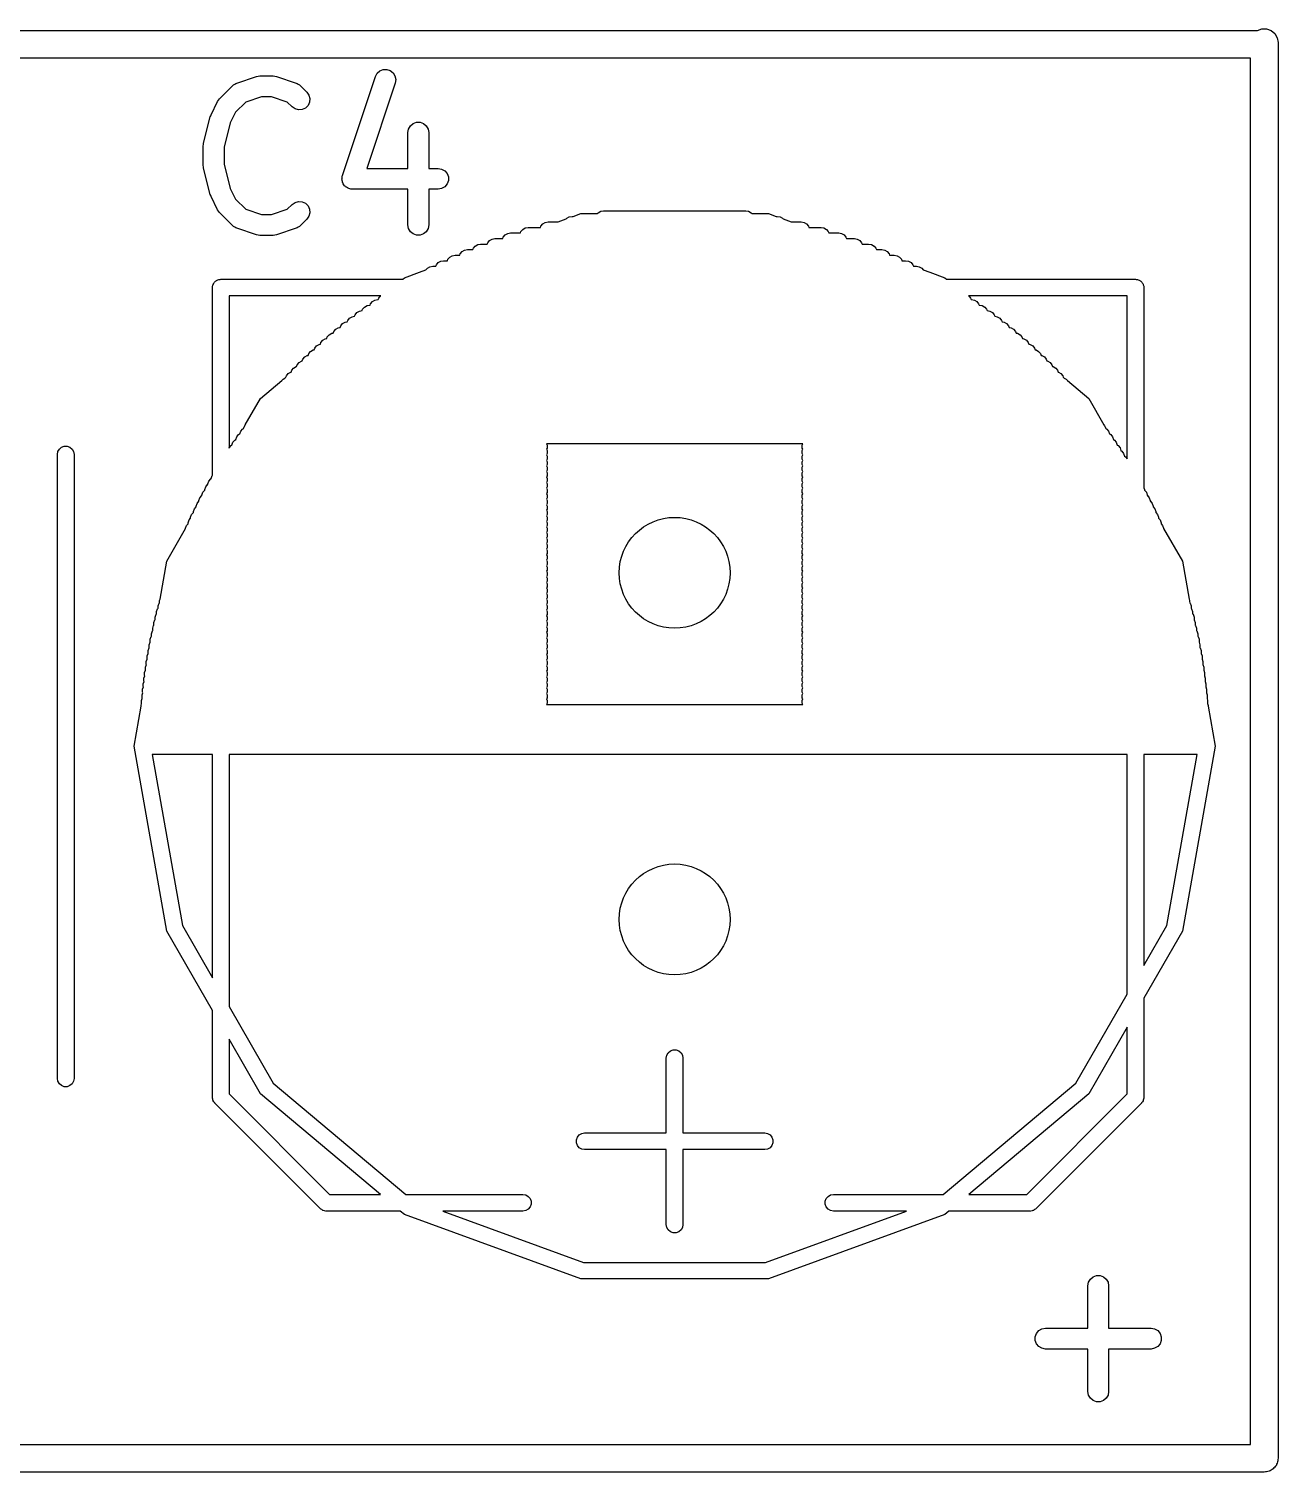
# Model space of a CAD drawing. Extents: x 10 to 287, y -200 to -10.
# Drawn here: x 93.41 to 102.42, y -108.2 to -97.79 of the extents above; entities that cross this region are included whole.
import ezdxf

# ---------------------------------------------------------------- set-up
doc = ezdxf.new("R2010")
doc.units = 0
doc.header["$MEASUREMENT"] = 0
doc.layers.add('BLACK', color=7, linetype='CONTINUOUS')

msp = doc.modelspace()

# ---------------------------------------------------------------- linework, layer by layer
at = {"layer": 'Black'}
for p, q in [((84.1983, -97.8043), (102.276, -97.8043)), ((102.276, -97.8043), (102.307, -97.7931)), ((102.307, -97.7931), (102.341, -97.7931)), ((102.341, -97.7931), (102.374, -97.805)), ((102.374, -97.805), (102.401, -97.8273)), ((102.401, -97.8273), (102.418, -97.8574)), ((102.418, -97.8574), (102.424, -97.8916)), ((102.424, -97.8916), (102.424, -108.102)), ((102.224, -98.0043), (84.2502, -98.0043)), ((102.224, -108.002), (102.224, -98.0043)), ((94.9104, -98.184), (95.0533, -98.1364)), ((95.0533, -98.1364), (95.0652, -98.1347)), ((95.0652, -98.1347), (95.077, -98.1326)), ((95.077, -98.1326), (95.1723, -98.1326)), ((95.1723, -98.1326), (95.1841, -98.1347)), ((95.1841, -98.1347), (95.196, -98.1364)), ((95.196, -98.1364), (95.3388, -98.184)), ((95.6725, -98.8505), (95.9106, -98.1362)), ((95.9106, -98.1362), (95.923, -98.1133)), ((95.923, -98.1133), (95.9425, -98.0961)), ((95.9425, -98.0961), (95.9667, -98.0865)), ((95.9667, -98.0865), (95.9928, -98.0858)), ((95.9928, -98.0858), (96.0175, -98.094)), ((96.0175, -98.094), (96.0379, -98.1102)), ((96.0379, -98.1102), (96.0515, -98.1324)), ((96.0515, -98.1324), (96.0568, -98.1579)), ((94.7859, -98.2974), (94.8811, -98.2022)), ((94.8811, -98.2022), (94.8847, -98.1997)), ((94.8847, -98.1997), (94.8875, -98.1965)), ((94.8875, -98.1965), (94.8953, -98.1923)), ((94.8953, -98.1923), (94.9025, -98.1872)), ((94.9025, -98.1872), (94.9066, -98.1861)), ((94.9066, -98.1861), (94.9104, -98.184)), ((95.3388, -98.184), (95.3426, -98.1861)), ((95.3426, -98.1861), (95.3468, -98.1872)), ((95.3468, -98.1872), (95.354, -98.1923)), ((95.354, -98.1923), (95.3617, -98.1965)), ((95.3617, -98.1965), (95.3646, -98.1997)), ((95.3646, -98.1997), (95.3681, -98.2022)), ((95.3681, -98.2022), (95.4158, -98.2498)), ((95.4158, -98.2498), (95.4307, -98.2711)), ((96.0529, -98.1837), (95.8477, -98.7992)), ((96.0568, -98.1579), (96.0529, -98.1837)), ((94.7242, -98.4121), (94.7718, -98.3169)), ((94.7718, -98.3169), (94.779, -98.3072)), ((94.779, -98.3072), (94.7859, -98.2974)), ((94.9747, -98.3208), (94.9006, -98.3949)), ((95.0892, -98.2826), (94.9747, -98.3208)), ((95.1601, -98.2826), (95.0892, -98.2826)), ((95.2746, -98.3208), (95.1601, -98.2826)), ((95.3097, -98.3559), (95.2746, -98.3208)), ((95.331, -98.3708), (95.3097, -98.3559)), ((95.4242, -98.3458), (95.4058, -98.3643)), ((95.4352, -98.3222), (95.4242, -98.3458)), ((95.4307, -98.2711), (95.4374, -98.2963)), ((95.4374, -98.2963), (95.4352, -98.3222)), ((94.6709, -98.618), (94.7185, -98.4275)), ((94.7185, -98.4275), (94.7219, -98.42)), ((94.7219, -98.42), (94.7242, -98.4121)), ((94.9006, -98.3949), (94.8621, -98.4719)), ((95.3562, -98.3775), (95.331, -98.3708)), ((95.3821, -98.3753), (95.3562, -98.3775)), ((95.4058, -98.3643), (95.3821, -98.3753)), ((96.1824, -98.476), (96.2069, -98.4671)), ((96.2069, -98.4671), (96.2329, -98.4671)), ((96.2329, -98.4671), (96.2574, -98.476)), ((94.8621, -98.4719), (94.8187, -98.6454)), ((96.1449, -98.5409), (96.1494, -98.5153)), ((96.1449, -98.7992), (96.1449, -98.5409)), ((96.1494, -98.5153), (96.1624, -98.4927)), ((96.1624, -98.4927), (96.1824, -98.476)), ((96.2574, -98.476), (96.2773, -98.4927)), ((96.2773, -98.4927), (96.2904, -98.5153)), ((96.2904, -98.5153), (96.2949, -98.5409)), ((96.2949, -98.5409), (96.2949, -98.7992)), ((94.6687, -98.6362), (94.6703, -98.6271)), ((94.6687, -98.779), (94.6687, -98.6362)), ((94.6703, -98.6271), (94.6709, -98.618)), ((94.8187, -98.6454), (94.8187, -98.7698)), ((94.6703, -98.788), (94.6687, -98.779)), ((94.8187, -98.7698), (94.8621, -98.9433)), ((94.6709, -98.7972), (94.6703, -98.788)), ((94.7185, -98.9877), (94.6709, -98.7972)), ((95.6687, -98.8763), (95.6698, -98.8688)), ((95.6698, -98.8817), (95.6687, -98.8763)), ((95.6698, -98.8612), (95.6717, -98.856)), ((95.6698, -98.8688), (95.6698, -98.8612)), ((95.6698, -98.8873), (95.6698, -98.8817)), ((95.6717, -98.856), (95.6725, -98.8505)), ((95.8477, -98.7992), (96.1449, -98.7992)), ((96.2949, -98.7992), (96.3627, -98.7992)), ((96.3627, -98.7992), (96.3884, -98.8038)), ((96.3884, -98.8038), (96.4109, -98.8168)), ((96.4109, -98.8168), (96.4277, -98.8367)), ((96.4277, -98.8367), (96.4366, -98.8612)), ((96.4366, -98.8612), (96.4366, -98.8873)), ((94.7219, -98.9952), (94.7185, -98.9877)), ((94.8621, -98.9433), (94.9006, -99.0203)), ((95.6724, -98.8944), (95.6698, -98.8873)), ((95.6739, -98.9018), (95.6724, -98.8944)), ((95.6768, -98.9065), (95.6739, -98.9018)), ((95.6787, -98.9117), (95.6768, -98.9065)), ((95.6836, -98.9176), (95.6787, -98.9117)), ((95.6876, -98.924), (95.6836, -98.9176)), ((95.6919, -98.9275), (95.6876, -98.924)), ((95.6955, -98.9317), (95.6919, -98.9275)), ((95.702, -98.9355), (95.6955, -98.9317)), ((95.708, -98.9402), (95.702, -98.9355)), ((95.7132, -98.942), (95.708, -98.9402)), ((95.718, -98.9447), (95.7132, -98.942)), ((95.7255, -98.946), (95.718, -98.9447)), ((95.7327, -98.9484), (95.7255, -98.946)), ((95.7382, -98.9483), (95.7327, -98.9484)), ((95.7437, -98.9492), (95.7382, -98.9483)), ((96.1449, -98.9492), (95.7437, -98.9492)), ((96.1449, -99.2076), (96.1449, -98.9492)), ((96.3627, -98.9492), (96.2949, -98.9492)), ((96.2949, -98.9492), (96.2949, -99.2076)), ((96.3884, -98.9447), (96.3627, -98.9492)), ((96.4109, -98.9317), (96.3884, -98.9447)), ((96.4277, -98.9117), (96.4109, -98.9317)), ((96.4366, -98.8873), (96.4277, -98.9117)), ((94.7242, -99.003), (94.7219, -98.9952)), ((94.7718, -99.0983), (94.7242, -99.003)), ((94.9006, -99.0203), (94.9747, -99.0944)), ((95.2746, -99.0944), (95.3097, -99.0593)), ((95.3097, -99.0593), (95.331, -99.0444)), ((95.331, -99.0444), (95.3562, -99.0376)), ((95.3562, -99.0376), (95.3821, -99.0399)), ((95.3821, -99.0399), (95.4058, -99.0509)), ((95.4058, -99.0509), (95.4242, -99.0693)), ((95.4242, -99.0693), (95.4352, -99.0929)), ((94.779, -99.1079), (94.7718, -99.0983)), ((94.7859, -99.1178), (94.779, -99.1079)), ((94.8811, -99.213), (94.7859, -99.1178)), ((94.9747, -99.0944), (95.0892, -99.1326)), ((95.0892, -99.1326), (95.1601, -99.1326)), ((95.1601, -99.1326), (95.2746, -99.0944)), ((95.4158, -99.1654), (95.3681, -99.213)), ((95.4307, -99.144), (95.4158, -99.1654)), ((95.4374, -99.1189), (95.4307, -99.144)), ((95.4352, -99.0929), (95.4374, -99.1189)), ((97.1178, -99.1992), (97.1359, -99.1888)), ((97.1359, -99.1888), (97.1564, -99.1852)), ((97.1564, -99.1852), (97.228, -99.1852)), ((97.228, -99.1852), (97.2871, -99.1637)), ((97.2871, -99.1637), (97.2908, -99.1592)), ((97.2908, -99.1592), (97.3089, -99.1488)), ((97.3089, -99.1488), (97.3294, -99.1452)), ((97.3294, -99.1452), (97.3379, -99.1452)), ((97.3379, -99.1452), (97.3922, -99.1255)), ((97.3922, -99.1255), (97.5126, -99.1255)), ((97.5126, -99.1255), (97.5178, -99.1192)), ((97.5178, -99.1192), (97.5359, -99.1088)), ((97.5359, -99.1088), (97.5564, -99.1052)), ((97.5564, -99.1052), (98.5824, -99.1052)), ((98.5824, -99.1052), (98.6029, -99.1088)), ((98.6029, -99.1088), (98.621, -99.1192)), ((98.621, -99.1192), (98.6262, -99.1255)), ((98.6262, -99.1255), (98.7466, -99.1255)), ((98.7466, -99.1255), (98.8009, -99.1452)), ((98.8009, -99.1452), (98.8094, -99.1452)), ((98.8094, -99.1452), (98.8299, -99.1488)), ((98.8299, -99.1488), (98.848, -99.1592)), ((98.848, -99.1592), (98.8517, -99.1637)), ((98.8517, -99.1637), (98.9108, -99.1852)), ((98.9108, -99.1852), (98.9824, -99.1852)), ((98.9824, -99.1852), (99.0029, -99.1888)), ((99.0029, -99.1888), (99.021, -99.1992)), ((94.8847, -99.2155), (94.8811, -99.213)), ((94.8875, -99.2187), (94.8847, -99.2155)), ((94.8953, -99.2229), (94.8875, -99.2187)), ((94.9025, -99.2279), (94.8953, -99.2229)), ((94.9066, -99.2291), (94.9025, -99.2279)), ((94.9104, -99.2311), (94.9066, -99.2291)), ((95.0533, -99.2787), (94.9104, -99.2311)), ((95.0652, -99.2805), (95.0533, -99.2787)), ((95.077, -99.2826), (95.0652, -99.2805)), ((95.1723, -99.2826), (95.077, -99.2826)), ((95.1841, -99.2805), (95.1723, -99.2826)), ((95.196, -99.2787), (95.1841, -99.2805)), ((95.3388, -99.2311), (95.196, -99.2787)), ((95.3426, -99.2291), (95.3388, -99.2311)), ((95.3468, -99.2279), (95.3426, -99.2291)), ((95.354, -99.2229), (95.3468, -99.2279)), ((95.3617, -99.2187), (95.354, -99.2229)), ((95.3646, -99.2155), (95.3617, -99.2187)), ((95.3681, -99.213), (95.3646, -99.2155)), ((96.1494, -99.2332), (96.1449, -99.2076)), ((96.1624, -99.2558), (96.1494, -99.2332)), ((96.1824, -99.2725), (96.1624, -99.2558)), ((96.2069, -99.2814), (96.1824, -99.2725)), ((96.2329, -99.2814), (96.2069, -99.2814)), ((96.2574, -99.2725), (96.2329, -99.2814)), ((96.2773, -99.2558), (96.2574, -99.2725)), ((96.2904, -99.2332), (96.2773, -99.2558)), ((96.2949, -99.2076), (96.2904, -99.2332)), ((96.8298, -99.3052), (96.8334, -99.2952)), ((96.8334, -99.2952), (96.8468, -99.2792)), ((96.8468, -99.2792), (96.8649, -99.2688)), ((96.8649, -99.2688), (96.8854, -99.2652)), ((96.8854, -99.2652), (96.9568, -99.2652)), ((96.9568, -99.2652), (96.9604, -99.2552)), ((96.9604, -99.2552), (96.9738, -99.2392)), ((96.9738, -99.2392), (96.9919, -99.2288)), ((96.9919, -99.2288), (97.0124, -99.2252)), ((97.0124, -99.2252), (97.1008, -99.2252)), ((97.1008, -99.2252), (97.1044, -99.2152)), ((97.1044, -99.2152), (97.1178, -99.1992)), ((99.021, -99.1992), (99.0344, -99.2152)), ((99.0344, -99.2152), (99.038, -99.2252)), ((99.038, -99.2252), (99.1264, -99.2252)), ((99.1264, -99.2252), (99.1469, -99.2288)), ((99.1469, -99.2288), (99.165, -99.2392)), ((99.165, -99.2392), (99.1784, -99.2552)), ((99.1784, -99.2552), (99.182, -99.2652)), ((99.182, -99.2652), (99.2534, -99.2652)), ((99.2534, -99.2652), (99.2739, -99.2688)), ((99.2739, -99.2688), (99.292, -99.2792)), ((99.292, -99.2792), (99.3054, -99.2952)), ((99.3054, -99.2952), (99.309, -99.3052)), ((96.5224, -99.4152), (96.5358, -99.3992)), ((96.5358, -99.3992), (96.5539, -99.3888)), ((96.5539, -99.3888), (96.5744, -99.3852)), ((96.5744, -99.3852), (96.6138, -99.3852)), ((96.6138, -99.3852), (96.6174, -99.3752)), ((96.6174, -99.3752), (96.6308, -99.3592)), ((96.6308, -99.3592), (96.6489, -99.3488)), ((96.6489, -99.3488), (96.6694, -99.3452)), ((96.6694, -99.3452), (96.7168, -99.3452)), ((96.7168, -99.3452), (96.7204, -99.3352)), ((96.7204, -99.3352), (96.7338, -99.3192)), ((96.7338, -99.3192), (96.7519, -99.3088)), ((96.7519, -99.3088), (96.7724, -99.3052)), ((96.7724, -99.3052), (96.8298, -99.3052)), ((99.309, -99.3052), (99.3664, -99.3052)), ((99.3664, -99.3052), (99.3869, -99.3088)), ((99.3869, -99.3088), (99.405, -99.3192)), ((99.405, -99.3192), (99.4184, -99.3352)), ((99.4184, -99.3352), (99.422, -99.3452)), ((99.422, -99.3452), (99.4694, -99.3452)), ((99.4694, -99.3452), (99.4899, -99.3488)), ((99.4899, -99.3488), (99.508, -99.3592)), ((99.508, -99.3592), (99.5214, -99.3752)), ((99.5214, -99.3752), (99.525, -99.3852)), ((99.525, -99.3852), (99.5644, -99.3852)), ((99.5644, -99.3852), (99.5849, -99.3888)), ((99.5849, -99.3888), (99.603, -99.3992)), ((99.603, -99.3992), (99.6164, -99.4152)), ((96.2858, -99.5192), (96.3039, -99.5088)), ((96.3039, -99.5088), (96.3244, -99.5052)), ((96.3244, -99.5052), (96.3468, -99.5052)), ((96.3468, -99.5052), (96.3504, -99.4952)), ((96.3504, -99.4952), (96.3638, -99.4792)), ((96.3638, -99.4792), (96.3819, -99.4688)), ((96.3819, -99.4688), (96.4024, -99.4652)), ((96.4024, -99.4652), (96.4298, -99.4652)), ((96.4298, -99.4652), (96.4334, -99.4552)), ((96.4334, -99.4552), (96.4468, -99.4392)), ((96.4468, -99.4392), (96.4649, -99.4288)), ((96.4649, -99.4288), (96.4854, -99.4252)), ((96.4854, -99.4252), (96.5188, -99.4252)), ((96.5188, -99.4252), (96.5224, -99.4152)), ((99.6164, -99.4152), (99.62, -99.4252)), ((99.62, -99.4252), (99.6534, -99.4252)), ((99.6534, -99.4252), (99.6739, -99.4288)), ((99.6739, -99.4288), (99.692, -99.4392)), ((99.692, -99.4392), (99.7054, -99.4552)), ((99.7054, -99.4552), (99.709, -99.4652)), ((99.709, -99.4652), (99.7364, -99.4652)), ((99.7364, -99.4652), (99.7569, -99.4688)), ((99.7569, -99.4688), (99.775, -99.4792)), ((99.775, -99.4792), (99.7884, -99.4952)), ((99.7884, -99.4952), (99.792, -99.5052)), ((99.792, -99.5052), (99.8144, -99.5052)), ((99.8144, -99.5052), (99.8349, -99.5088)), ((99.8349, -99.5088), (99.853, -99.5192)), ((94.7529, -99.617), (94.7562, -99.6129)), ((94.7562, -99.6129), (94.7608, -99.6103)), ((94.7608, -99.6103), (94.7648, -99.6069)), ((94.7648, -99.6069), (94.7697, -99.6051)), ((94.7697, -99.6051), (94.7743, -99.6025)), ((94.7743, -99.6025), (94.7795, -99.6016)), ((94.7795, -99.6016), (94.7844, -99.5998)), ((94.7844, -99.5998), (94.7896, -99.5998)), ((94.7896, -99.5998), (94.7948, -99.5989)), ((94.7948, -99.5989), (96.1072, -99.5989)), ((96.1072, -99.5989), (96.1194, -99.5887)), ((96.1194, -99.5887), (96.2287, -99.5489)), ((96.2287, -99.5489), (96.2289, -99.5488)), ((96.2289, -99.5488), (96.2291, -99.5488)), ((96.2291, -99.5488), (96.2751, -99.532)), ((96.2751, -99.532), (96.2858, -99.5192)), ((99.853, -99.5192), (99.8637, -99.532)), ((99.8637, -99.532), (99.9097, -99.5488)), ((99.9097, -99.5488), (99.9099, -99.5488)), ((99.9099, -99.5488), (99.9101, -99.5489)), ((99.9101, -99.5489), (100.019, -99.5887)), ((100.019, -99.5887), (100.032, -99.5989)), ((100.032, -99.5989), (101.395, -99.5989)), ((101.395, -99.5989), (101.4, -99.5998)), ((101.4, -99.5998), (101.405, -99.5998)), ((101.405, -99.5998), (101.41, -99.6016)), ((101.41, -99.6016), (101.415, -99.6025)), ((101.415, -99.6025), (101.42, -99.6051)), ((101.42, -99.6051), (101.425, -99.6069)), ((101.425, -99.6069), (101.429, -99.6103)), ((101.429, -99.6103), (101.433, -99.6129)), ((101.433, -99.6129), (101.437, -99.617)), ((94.7348, -99.6589), (94.7357, -99.6537)), ((94.7348, -101.011), (94.7348, -99.6589)), ((94.7357, -99.6485), (94.7375, -99.6436)), ((94.7357, -99.6537), (94.7357, -99.6485)), ((94.7375, -99.6436), (94.7384, -99.6384)), ((94.7384, -99.6384), (94.741, -99.6338)), ((94.741, -99.6338), (94.7428, -99.6289)), ((94.7428, -99.6289), (94.7462, -99.6249)), ((94.7462, -99.6249), (94.7488, -99.6203)), ((94.7488, -99.6203), (94.7529, -99.617)), ((101.437, -99.617), (101.441, -99.6203)), ((101.441, -99.6203), (101.443, -99.6249)), ((101.443, -99.6249), (101.447, -99.6289)), ((101.447, -99.6289), (101.449, -99.6338)), ((101.449, -99.6338), (101.451, -99.6384)), ((101.451, -99.6384), (101.452, -99.6436)), ((101.452, -99.6436), (101.454, -99.6485)), ((101.454, -99.6485), (101.454, -99.6537)), ((101.454, -99.6537), (101.455, -99.6589)), ((101.455, -99.6589), (101.455, -101.102)), ((94.8548, -99.7189), (94.8548, -100.817)), ((95.9484, -99.7189), (94.8548, -99.7189)), ((95.8148, -99.8253), (95.8184, -99.8152)), ((95.8184, -99.8152), (95.8318, -99.7992)), ((95.8318, -99.7992), (95.8499, -99.7888)), ((95.8499, -99.7888), (95.8704, -99.7852)), ((95.8704, -99.7852), (95.8718, -99.7852)), ((95.8718, -99.7852), (95.8754, -99.7752)), ((95.8754, -99.7752), (95.8888, -99.7592)), ((95.8888, -99.7592), (95.9069, -99.7488)), ((95.9069, -99.7488), (95.9274, -99.7452)), ((95.9274, -99.7452), (95.9308, -99.7452)), ((95.9308, -99.7452), (95.9344, -99.7352)), ((95.9344, -99.7352), (95.9478, -99.7192)), ((95.9478, -99.7192), (95.9484, -99.7189)), ((100.19, -99.7189), (100.191, -99.7192)), ((101.335, -99.7189), (100.19, -99.7189)), ((100.191, -99.7192), (100.204, -99.7352)), ((100.204, -99.7352), (100.208, -99.7452)), ((100.208, -99.7452), (100.211, -99.7452)), ((100.211, -99.7452), (100.232, -99.7488)), ((100.232, -99.7488), (100.25, -99.7592)), ((100.25, -99.7592), (100.263, -99.7752)), ((100.263, -99.7752), (100.267, -99.7852)), ((100.267, -99.7852), (100.268, -99.7852)), ((100.268, -99.7852), (100.289, -99.7888)), ((100.289, -99.7888), (100.307, -99.7992)), ((100.307, -99.7992), (100.32, -99.8152)), ((100.32, -99.8152), (100.324, -99.8253)), ((101.335, -100.895), (101.335, -99.7189)), ((95.6604, -99.9352), (95.6738, -99.9192)), ((95.6738, -99.9192), (95.6919, -99.9088)), ((95.6919, -99.9088), (95.7064, -99.9063)), ((95.7064, -99.9063), (95.7104, -99.8952)), ((95.7104, -99.8952), (95.7238, -99.8792)), ((95.7238, -99.8792), (95.7419, -99.8688)), ((95.7419, -99.8688), (95.7596, -99.8657)), ((95.7596, -99.8657), (95.7634, -99.8552)), ((95.7634, -99.8552), (95.7768, -99.8392)), ((95.7768, -99.8392), (95.7949, -99.8288)), ((95.7949, -99.8288), (95.8148, -99.8253)), ((100.324, -99.8253), (100.344, -99.8288)), ((100.344, -99.8288), (100.362, -99.8392)), ((100.362, -99.8392), (100.375, -99.8552)), ((100.375, -99.8552), (100.379, -99.8657)), ((100.379, -99.8657), (100.397, -99.8688)), ((100.397, -99.8688), (100.415, -99.8792)), ((100.415, -99.8792), (100.428, -99.8952)), ((100.428, -99.8952), (100.432, -99.9063)), ((100.432, -99.9063), (100.447, -99.9088)), ((100.447, -99.9088), (100.465, -99.9192)), ((100.465, -99.9192), (100.478, -99.9352)), ((95.5308, -100.039), (95.5489, -100.029)), ((95.5489, -100.029), (95.5591, -100.027)), ((95.5591, -100.027), (95.5634, -100.015)), ((95.5634, -100.015), (95.5768, -99.9992)), ((95.5768, -99.9992), (95.5949, -99.9888)), ((95.5949, -99.9888), (95.6062, -99.9868)), ((95.6062, -99.9868), (95.6104, -99.9752)), ((95.6104, -99.9752), (95.6238, -99.9592)), ((95.6238, -99.9592), (95.6419, -99.9488)), ((95.6419, -99.9488), (95.6564, -99.9463)), ((95.6564, -99.9463), (95.6604, -99.9352)), ((100.478, -99.9352), (100.482, -99.9463)), ((100.482, -99.9463), (100.497, -99.9488)), ((100.497, -99.9488), (100.515, -99.9592)), ((100.515, -99.9592), (100.528, -99.9752)), ((100.528, -99.9752), (100.533, -99.9868)), ((100.533, -99.9868), (100.544, -99.9888)), ((100.544, -99.9888), (100.562, -99.9992)), ((100.562, -99.9992), (100.575, -100.015)), ((100.575, -100.015), (100.58, -100.027)), ((100.58, -100.027), (100.59, -100.029)), ((100.59, -100.029), (100.608, -100.039)), ((95.4294, -100.135), (95.4428, -100.119)), ((95.4428, -100.119), (95.4609, -100.109)), ((95.4609, -100.109), (95.4679, -100.108)), ((95.4679, -100.108), (95.4724, -100.095)), ((95.4724, -100.095), (95.4858, -100.079)), ((95.4858, -100.079), (95.5039, -100.069)), ((95.5039, -100.069), (95.5131, -100.067)), ((95.5131, -100.067), (95.5174, -100.055)), ((95.5174, -100.055), (95.5308, -100.039)), ((100.608, -100.039), (100.621, -100.055)), ((100.621, -100.055), (100.626, -100.067)), ((100.626, -100.067), (100.635, -100.069)), ((100.635, -100.069), (100.653, -100.079)), ((100.653, -100.079), (100.666, -100.095)), ((100.666, -100.095), (100.671, -100.108)), ((100.671, -100.108), (100.678, -100.109)), ((100.678, -100.109), (100.696, -100.119)), ((100.696, -100.119), (100.709, -100.135)), ((95.3198, -100.239), (95.3379, -100.229)), ((95.3379, -100.229), (95.3417, -100.228)), ((95.3417, -100.228), (95.3464, -100.215)), ((95.3464, -100.215), (95.3598, -100.199)), ((95.3598, -100.199), (95.3779, -100.189)), ((95.3779, -100.189), (95.3828, -100.188)), ((95.3828, -100.188), (95.3874, -100.175)), ((95.3874, -100.175), (95.4008, -100.159)), ((95.4008, -100.159), (95.4189, -100.149)), ((95.4189, -100.149), (95.4249, -100.148)), ((95.4249, -100.148), (95.4294, -100.135)), ((100.709, -100.135), (100.714, -100.148)), ((100.714, -100.148), (100.72, -100.149)), ((100.72, -100.149), (100.738, -100.159)), ((100.738, -100.159), (100.751, -100.175)), ((100.751, -100.175), (100.756, -100.188)), ((100.756, -100.188), (100.761, -100.189)), ((100.761, -100.189), (100.779, -100.199)), ((100.779, -100.199), (100.792, -100.215)), ((100.792, -100.215), (100.797, -100.228)), ((100.797, -100.228), (100.801, -100.229)), ((100.801, -100.229), (100.819, -100.239)), ((95.0818, -100.459), (95.2354, -100.33)), ((95.2354, -100.33), (95.2448, -100.319)), ((95.2448, -100.319), (95.2575, -100.312)), ((95.2575, -100.312), (95.2645, -100.306)), ((95.2645, -100.306), (95.2684, -100.295)), ((95.2684, -100.295), (95.2818, -100.279)), ((95.2818, -100.279), (95.2999, -100.269)), ((95.2999, -100.269), (95.3016, -100.269)), ((95.3016, -100.269), (95.3064, -100.255)), ((95.3064, -100.255), (95.3198, -100.239)), ((100.819, -100.239), (100.832, -100.255)), ((100.832, -100.255), (100.837, -100.269)), ((100.837, -100.269), (100.839, -100.269)), ((100.839, -100.269), (100.857, -100.279)), ((100.857, -100.279), (100.87, -100.295)), ((100.87, -100.295), (100.874, -100.306)), ((100.874, -100.306), (100.881, -100.312)), ((100.881, -100.312), (100.894, -100.319)), ((100.894, -100.319), (100.903, -100.33)), ((100.903, -100.33), (101.057, -100.459)), ((94.9716, -100.65), (95.0818, -100.459)), ((101.057, -100.459), (101.167, -100.65)), ((94.9674, -100.655), (94.9716, -100.65)), ((101.167, -100.65), (101.171, -100.655)), ((94.8958, -100.759), (94.9023, -100.755)), ((94.9023, -100.755), (94.9094, -100.735)), ((94.9023, -100.755), (94.9023, -100.755)), ((94.9094, -100.735), (94.9228, -100.719)), ((94.9228, -100.719), (94.9315, -100.714)), ((94.9315, -100.714), (94.9384, -100.695)), ((94.9384, -100.695), (94.9518, -100.679)), ((94.9518, -100.679), (94.9564, -100.677)), ((94.9564, -100.677), (94.9652, -100.661)), ((94.9652, -100.661), (94.9674, -100.655)), ((101.171, -100.655), (101.174, -100.661)), ((101.174, -100.661), (101.182, -100.677)), ((101.182, -100.677), (101.187, -100.679)), ((101.187, -100.679), (101.2, -100.695)), ((101.2, -100.695), (101.207, -100.714)), ((101.207, -100.714), (101.216, -100.719)), ((101.216, -100.719), (101.229, -100.735)), ((101.229, -100.735), (101.236, -100.755)), ((101.236, -100.755), (101.236, -100.755)), ((101.236, -100.755), (101.243, -100.759)), ((93.6161, -100.862), (93.6197, -100.842)), ((93.6161, -105.362), (93.6161, -100.862)), ((93.6197, -100.842), (93.6301, -100.824)), ((93.6301, -100.824), (93.6461, -100.811)), ((93.6461, -100.811), (93.6657, -100.803)), ((93.6657, -100.803), (93.6865, -100.803)), ((93.6865, -100.803), (93.7061, -100.811)), ((93.7061, -100.811), (93.7221, -100.824)), ((93.7221, -100.824), (93.7325, -100.842)), ((93.7325, -100.842), (93.7361, -100.862)), ((93.7361, -100.862), (93.7361, -105.362)), ((94.8548, -100.817), (94.8554, -100.815)), ((94.8554, -100.815), (94.8688, -100.799)), ((94.8688, -100.799), (94.8753, -100.795)), ((94.8753, -100.795), (94.8824, -100.775)), ((94.8753, -100.795), (94.8753, -100.795)), ((94.8824, -100.775), (94.8958, -100.759)), ((97.145, -100.785), (97.1485, -100.795)), ((98.9938, -100.785), (97.145, -100.785)), ((97.1485, -100.816), (97.145, -100.825)), ((97.145, -100.825), (97.1485, -100.835)), ((97.1485, -100.856), (97.145, -100.865)), ((97.1485, -100.795), (97.1485, -100.816)), ((97.1485, -100.835), (97.1485, -100.856)), ((98.9903, -100.795), (98.9938, -100.785)), ((98.9903, -100.816), (98.9903, -100.795)), ((98.9938, -100.825), (98.9903, -100.816)), ((98.9903, -100.835), (98.9938, -100.825)), ((98.9903, -100.856), (98.9903, -100.835)), ((98.9938, -100.865), (98.9903, -100.856)), ((101.243, -100.759), (101.256, -100.775)), ((101.256, -100.775), (101.263, -100.795)), ((101.263, -100.795), (101.263, -100.795)), ((101.263, -100.795), (101.27, -100.799)), ((101.27, -100.799), (101.283, -100.815)), ((101.283, -100.815), (101.29, -100.835)), ((101.29, -100.835), (101.29, -100.836)), ((101.29, -100.836), (101.296, -100.839)), ((101.296, -100.839), (101.309, -100.855)), ((101.309, -100.855), (101.316, -100.875)), ((97.145, -100.865), (97.1485, -100.875)), ((97.1485, -100.896), (97.145, -100.905)), ((97.145, -100.905), (97.1485, -100.915)), ((97.1485, -100.936), (97.145, -100.945)), ((97.145, -100.945), (97.1485, -100.955)), ((97.1485, -100.875), (97.1485, -100.896)), ((97.1485, -100.915), (97.1485, -100.936)), ((97.1485, -100.955), (97.1485, -100.976)), ((98.9903, -100.875), (98.9938, -100.865)), ((98.9903, -100.896), (98.9903, -100.875)), ((98.9938, -100.905), (98.9903, -100.896)), ((98.9903, -100.915), (98.9938, -100.905)), ((98.9903, -100.936), (98.9903, -100.915)), ((98.9938, -100.945), (98.9903, -100.936)), ((98.9903, -100.955), (98.9938, -100.945)), ((98.9903, -100.976), (98.9903, -100.955)), ((101.316, -100.875), (101.316, -100.876)), ((101.316, -100.876), (101.322, -100.879)), ((101.322, -100.879), (101.335, -100.895)), ((94.7013, -101.075), (94.7084, -101.055)), ((94.7084, -101.055), (94.7218, -101.039)), ((94.7218, -101.039), (94.7243, -101.038)), ((94.7243, -101.035), (94.7314, -101.015)), ((94.7243, -101.038), (94.7243, -101.035)), ((94.7314, -101.015), (94.7348, -101.011)), ((97.1485, -100.976), (97.145, -100.985)), ((97.145, -100.985), (97.1485, -100.995)), ((97.1485, -101.016), (97.145, -101.025)), ((97.145, -101.025), (97.1485, -101.035)), ((97.1485, -101.056), (97.145, -101.065)), ((97.145, -101.065), (97.1485, -101.075)), ((97.1485, -100.995), (97.1485, -101.016)), ((97.1485, -101.035), (97.1485, -101.056)), ((98.9938, -100.985), (98.9903, -100.976)), ((98.9903, -100.995), (98.9938, -100.985)), ((98.9903, -101.016), (98.9903, -100.995)), ((98.9938, -101.025), (98.9903, -101.016)), ((98.9903, -101.035), (98.9938, -101.025)), ((98.9903, -101.056), (98.9903, -101.035)), ((98.9938, -101.065), (98.9903, -101.056)), ((98.9903, -101.075), (98.9938, -101.065)), ((94.6444, -101.175), (94.6578, -101.159)), ((94.6578, -101.159), (94.6583, -101.159)), ((94.6583, -101.155), (94.6654, -101.135)), ((94.6583, -101.159), (94.6583, -101.155)), ((94.6654, -101.135), (94.6788, -101.119)), ((94.6788, -101.119), (94.6793, -101.119)), ((94.6793, -101.115), (94.6864, -101.095)), ((94.6793, -101.119), (94.6793, -101.115)), ((94.6864, -101.095), (94.6998, -101.079)), ((94.6998, -101.079), (94.7013, -101.078)), ((94.7013, -101.078), (94.7013, -101.075)), ((97.1485, -101.096), (97.145, -101.105)), ((97.145, -101.105), (97.1485, -101.115)), ((97.1485, -101.136), (97.145, -101.145)), ((97.145, -101.145), (97.1485, -101.155)), ((97.1485, -101.075), (97.1485, -101.096)), ((97.1485, -101.115), (97.1485, -101.136)), ((97.1485, -101.155), (97.1485, -101.176)), ((98.9903, -101.096), (98.9903, -101.075)), ((98.9938, -101.105), (98.9903, -101.096)), ((98.9903, -101.115), (98.9938, -101.105)), ((98.9903, -101.136), (98.9903, -101.115)), ((98.9938, -101.145), (98.9903, -101.136)), ((98.9903, -101.155), (98.9938, -101.145)), ((98.9903, -101.176), (98.9903, -101.155)), ((101.455, -101.102), (101.459, -101.115)), ((101.459, -101.115), (101.459, -101.119)), ((101.459, -101.119), (101.46, -101.119)), ((101.46, -101.119), (101.473, -101.135)), ((101.473, -101.135), (101.48, -101.155)), ((101.48, -101.155), (101.48, -101.159)), ((101.48, -101.159), (101.481, -101.159)), ((101.481, -101.159), (101.494, -101.175)), ((94.5973, -101.275), (94.6044, -101.255)), ((94.5973, -101.28), (94.5973, -101.275)), ((94.6044, -101.255), (94.6163, -101.241)), ((94.6163, -101.235), (94.6234, -101.215)), ((94.6163, -101.241), (94.6163, -101.235)), ((94.6234, -101.215), (94.6368, -101.199)), ((94.6368, -101.199), (94.6373, -101.199)), ((94.6373, -101.195), (94.6444, -101.175)), ((94.6373, -101.199), (94.6373, -101.195)), ((97.1485, -101.176), (97.145, -101.185)), ((97.145, -101.185), (97.1485, -101.195)), ((97.1485, -101.216), (97.145, -101.225)), ((97.145, -101.225), (97.1485, -101.235)), ((97.1485, -101.256), (97.145, -101.265)), ((97.145, -101.265), (97.1485, -101.275)), ((97.1485, -101.195), (97.1485, -101.216)), ((97.1485, -101.235), (97.1485, -101.256)), ((97.1485, -101.275), (97.1485, -101.296)), ((98.9938, -101.185), (98.9903, -101.176)), ((98.9903, -101.195), (98.9938, -101.185)), ((98.9903, -101.216), (98.9903, -101.195)), ((98.9938, -101.225), (98.9903, -101.216)), ((98.9903, -101.235), (98.9938, -101.225)), ((98.9903, -101.256), (98.9903, -101.235)), ((98.9938, -101.265), (98.9903, -101.256)), ((98.9903, -101.275), (98.9938, -101.265)), ((98.9903, -101.296), (98.9903, -101.275)), ((101.494, -101.175), (101.501, -101.195)), ((101.501, -101.195), (101.501, -101.199)), ((101.501, -101.199), (101.502, -101.199)), ((101.502, -101.199), (101.515, -101.215)), ((101.515, -101.215), (101.522, -101.235)), ((101.522, -101.235), (101.522, -101.241)), ((101.522, -101.241), (101.534, -101.255)), ((101.534, -101.255), (101.541, -101.275)), ((101.541, -101.275), (101.541, -101.28)), ((94.5413, -101.395), (94.5484, -101.375)), ((94.5484, -101.375), (94.5593, -101.362)), ((94.5593, -101.355), (94.5664, -101.335)), ((94.5593, -101.362), (94.5593, -101.355)), ((94.5664, -101.335), (94.5773, -101.322)), ((94.5773, -101.315), (94.5844, -101.295)), ((94.5773, -101.322), (94.5773, -101.315)), ((94.5844, -101.295), (94.5973, -101.28)), ((97.1485, -101.296), (97.145, -101.305)), ((97.145, -101.305), (97.1485, -101.315)), ((97.1485, -101.336), (97.145, -101.345)), ((97.145, -101.345), (97.1485, -101.355)), ((97.1485, -101.376), (97.145, -101.385)), ((97.1485, -101.315), (97.1485, -101.336)), ((97.1485, -101.355), (97.1485, -101.376)), ((98.9938, -101.305), (98.9903, -101.296)), ((98.9903, -101.315), (98.9938, -101.305)), ((98.9903, -101.336), (98.9903, -101.315)), ((98.9938, -101.345), (98.9903, -101.336)), ((98.9903, -101.355), (98.9938, -101.345)), ((98.9903, -101.376), (98.9903, -101.355)), ((98.9938, -101.385), (98.9903, -101.376)), ((101.541, -101.28), (101.554, -101.295)), ((101.554, -101.295), (101.561, -101.315)), ((101.561, -101.315), (101.561, -101.322)), ((101.561, -101.322), (101.572, -101.335)), ((101.572, -101.335), (101.579, -101.355)), ((101.579, -101.355), (101.579, -101.362)), ((101.579, -101.362), (101.59, -101.375)), ((101.59, -101.375), (101.597, -101.395)), ((94.4046, -101.632), (94.5413, -101.396)), ((94.5413, -101.396), (94.5413, -101.395)), ((97.145, -101.385), (97.1485, -101.395)), ((97.1485, -101.416), (97.145, -101.425)), ((97.145, -101.425), (97.1485, -101.435)), ((97.1485, -101.456), (97.145, -101.465)), ((97.145, -101.465), (97.1485, -101.475)), ((97.1485, -101.395), (97.1485, -101.416)), ((97.1485, -101.435), (97.1485, -101.456)), ((97.1485, -101.475), (97.1485, -101.496)), ((98.9903, -101.395), (98.9938, -101.385)), ((98.9903, -101.416), (98.9903, -101.395)), ((98.9938, -101.425), (98.9903, -101.416)), ((98.9903, -101.435), (98.9938, -101.425)), ((98.9903, -101.456), (98.9903, -101.435)), ((98.9938, -101.465), (98.9903, -101.456)), ((98.9903, -101.475), (98.9938, -101.465)), ((98.9903, -101.496), (98.9903, -101.475)), ((101.597, -101.395), (101.597, -101.396)), ((101.597, -101.396), (101.734, -101.632)), ((97.1485, -101.496), (97.145, -101.505)), ((97.145, -101.505), (97.1485, -101.515)), ((97.1485, -101.536), (97.145, -101.545)), ((97.145, -101.545), (97.1485, -101.555)), ((97.1485, -101.576), (97.145, -101.585)), ((97.145, -101.585), (97.1485, -101.595)), ((97.1485, -101.515), (97.1485, -101.536)), ((97.1485, -101.555), (97.1485, -101.576)), ((98.9938, -101.505), (98.9903, -101.496)), ((98.9903, -101.515), (98.9938, -101.505)), ((98.9903, -101.536), (98.9903, -101.515)), ((98.9938, -101.545), (98.9903, -101.536)), ((98.9903, -101.555), (98.9938, -101.545)), ((98.9903, -101.576), (98.9903, -101.555)), ((98.9938, -101.585), (98.9903, -101.576)), ((98.9903, -101.595), (98.9938, -101.585)), ((94.3562, -101.907), (94.4046, -101.632)), ((97.1485, -101.616), (97.145, -101.625)), ((97.145, -101.625), (97.1485, -101.635)), ((97.1485, -101.656), (97.145, -101.665)), ((97.145, -101.665), (97.1485, -101.675)), ((97.1485, -101.595), (97.1485, -101.616)), ((97.1485, -101.635), (97.1485, -101.656)), ((97.1485, -101.675), (97.1485, -101.696)), ((98.9903, -101.616), (98.9903, -101.595)), ((98.9938, -101.625), (98.9903, -101.616)), ((98.9903, -101.635), (98.9938, -101.625)), ((98.9903, -101.656), (98.9903, -101.635)), ((98.9938, -101.665), (98.9903, -101.656)), ((98.9903, -101.675), (98.9938, -101.665)), ((98.9903, -101.696), (98.9903, -101.675)), ((101.734, -101.632), (101.783, -101.907)), ((97.1485, -101.696), (97.145, -101.705)), ((97.145, -101.705), (97.1485, -101.715)), ((97.1485, -101.736), (97.145, -101.745)), ((97.145, -101.745), (97.1485, -101.755)), ((97.1485, -101.776), (97.145, -101.785)), ((97.145, -101.785), (97.1485, -101.795)), ((97.1485, -101.715), (97.1485, -101.736)), ((97.1485, -101.755), (97.1485, -101.776)), ((97.1485, -101.795), (97.1485, -101.816)), ((98.9938, -101.705), (98.9903, -101.696)), ((98.9903, -101.715), (98.9938, -101.705)), ((98.9903, -101.736), (98.9903, -101.715)), ((98.9938, -101.745), (98.9903, -101.736)), ((98.9903, -101.755), (98.9938, -101.745)), ((98.9903, -101.776), (98.9903, -101.755)), ((98.9938, -101.785), (98.9903, -101.776)), ((98.9903, -101.795), (98.9938, -101.785)), ((98.9903, -101.816), (98.9903, -101.795)), ((97.1485, -101.816), (97.145, -101.825)), ((97.145, -101.825), (97.1485, -101.835)), ((97.1485, -101.856), (97.145, -101.865)), ((97.145, -101.865), (97.1485, -101.875)), ((97.1485, -101.896), (97.145, -101.905)), ((97.1485, -101.835), (97.1485, -101.856)), ((97.1485, -101.875), (97.1485, -101.896)), ((98.9938, -101.825), (98.9903, -101.816)), ((98.9903, -101.835), (98.9938, -101.825)), ((98.9903, -101.856), (98.9903, -101.835)), ((98.9938, -101.865), (98.9903, -101.856)), ((98.9903, -101.875), (98.9938, -101.865)), ((98.9903, -101.896), (98.9903, -101.875)), ((98.9938, -101.905), (98.9903, -101.896)), ((94.3313, -101.995), (94.3384, -101.975)), ((94.3313, -102.012), (94.3313, -101.995)), ((94.3384, -101.975), (94.3423, -101.971)), ((94.3423, -101.955), (94.3494, -101.935)), ((94.3423, -101.971), (94.3423, -101.955)), ((94.3494, -101.935), (94.3517, -101.933)), ((94.3517, -101.933), (94.3533, -101.923)), ((94.3533, -101.915), (94.3562, -101.907)), ((94.3533, -101.923), (94.3533, -101.915)), ((97.145, -101.905), (97.1485, -101.915)), ((97.1485, -101.936), (97.145, -101.945)), ((97.145, -101.945), (97.1485, -101.955)), ((97.1485, -101.976), (97.145, -101.985)), ((97.145, -101.985), (97.1485, -101.995)), ((97.1485, -101.915), (97.1485, -101.936)), ((97.1485, -101.955), (97.1485, -101.976)), ((97.1485, -101.995), (97.1485, -102.016)), ((98.9903, -101.915), (98.9938, -101.905)), ((98.9903, -101.936), (98.9903, -101.915)), ((98.9938, -101.945), (98.9903, -101.936)), ((98.9903, -101.955), (98.9938, -101.945)), ((98.9903, -101.976), (98.9903, -101.955)), ((98.9938, -101.985), (98.9903, -101.976)), ((98.9903, -101.995), (98.9938, -101.985)), ((98.9903, -102.016), (98.9903, -101.995)), ((101.783, -101.907), (101.785, -101.915)), ((101.785, -101.915), (101.785, -101.923)), ((101.785, -101.923), (101.787, -101.933)), ((101.787, -101.933), (101.789, -101.935)), ((101.789, -101.935), (101.796, -101.955)), ((101.796, -101.955), (101.796, -101.971)), ((101.796, -101.971), (101.8, -101.975)), ((101.8, -101.975), (101.807, -101.995)), ((101.807, -101.995), (101.807, -102.012)), ((94.3033, -102.115), (94.3104, -102.095)), ((94.3104, -102.095), (94.3123, -102.093)), ((94.3123, -102.075), (94.3194, -102.055)), ((94.3123, -102.093), (94.3123, -102.075)), ((94.3194, -102.055), (94.3213, -102.053)), ((94.3213, -102.035), (94.3284, -102.015)), ((94.3213, -102.053), (94.3213, -102.035)), ((94.3284, -102.015), (94.3313, -102.012)), ((97.1485, -102.016), (97.145, -102.025)), ((97.145, -102.025), (97.1485, -102.035)), ((97.1485, -102.056), (97.145, -102.065)), ((97.145, -102.065), (97.1485, -102.075)), ((97.1485, -102.096), (97.145, -102.105)), ((97.145, -102.105), (97.1485, -102.115)), ((97.1485, -102.035), (97.1485, -102.056)), ((97.1485, -102.075), (97.1485, -102.096)), ((98.9938, -102.025), (98.9903, -102.016)), ((98.9903, -102.035), (98.9938, -102.025)), ((98.9903, -102.056), (98.9903, -102.035)), ((98.9938, -102.065), (98.9903, -102.056)), ((98.9903, -102.075), (98.9938, -102.065)), ((98.9903, -102.096), (98.9903, -102.075)), ((98.9938, -102.105), (98.9903, -102.096)), ((98.9903, -102.115), (98.9938, -102.105)), ((101.807, -102.012), (101.81, -102.015)), ((101.81, -102.015), (101.817, -102.035)), ((101.817, -102.035), (101.817, -102.053)), ((101.817, -102.053), (101.819, -102.055)), ((101.819, -102.055), (101.826, -102.075)), ((101.826, -102.075), (101.826, -102.093)), ((101.826, -102.093), (101.828, -102.095)), ((101.828, -102.095), (101.835, -102.115)), ((94.2853, -102.195), (94.2924, -102.175)), ((94.2853, -102.216), (94.2853, -102.195)), ((94.2924, -102.175), (94.2943, -102.173)), ((94.2943, -102.155), (94.3014, -102.135)), ((94.2943, -102.173), (94.2943, -102.155)), ((94.3014, -102.135), (94.3033, -102.133)), ((94.3033, -102.133), (94.3033, -102.115)), ((97.1485, -102.136), (97.145, -102.145)), ((97.145, -102.145), (97.1485, -102.155)), ((97.1485, -102.176), (97.145, -102.185)), ((97.145, -102.185), (97.1485, -102.195)), ((97.1485, -102.115), (97.1485, -102.136)), ((97.1485, -102.155), (97.1485, -102.176)), ((97.1485, -102.195), (97.1485, -102.216)), ((98.9903, -102.136), (98.9903, -102.115)), ((98.9938, -102.145), (98.9903, -102.136)), ((98.9903, -102.155), (98.9938, -102.145)), ((98.9903, -102.176), (98.9903, -102.155)), ((98.9938, -102.185), (98.9903, -102.176)), ((98.9903, -102.195), (98.9938, -102.185)), ((98.9903, -102.216), (98.9903, -102.195)), ((101.835, -102.115), (101.835, -102.133)), ((101.835, -102.133), (101.837, -102.135)), ((101.837, -102.135), (101.844, -102.155)), ((101.844, -102.155), (101.844, -102.173)), ((101.844, -102.173), (101.846, -102.175)), ((101.846, -102.175), (101.853, -102.195)), ((101.853, -102.195), (101.853, -102.216)), ((94.2633, -102.316), (94.2703, -102.297)), ((94.2633, -102.337), (94.2633, -102.316)), ((94.2703, -102.276), (94.2774, -102.256)), ((94.2703, -102.297), (94.2703, -102.276)), ((94.2774, -102.256), (94.2783, -102.255)), ((94.2783, -102.235), (94.2853, -102.216)), ((94.2783, -102.255), (94.2783, -102.235)), ((97.1485, -102.256), (97.1448, -102.266)), ((97.1448, -102.266), (97.1485, -102.276)), ((97.1485, -102.216), (97.145, -102.225)), ((97.145, -102.225), (97.1485, -102.235)), ((97.1485, -102.297), (97.145, -102.306)), ((97.145, -102.306), (97.1485, -102.316)), ((97.1485, -102.235), (97.1485, -102.256)), ((97.1485, -102.276), (97.1485, -102.297)), ((97.1485, -102.316), (97.1485, -102.337)), ((98.9938, -102.225), (98.9903, -102.216)), ((98.9903, -102.235), (98.9938, -102.225)), ((98.9903, -102.256), (98.9903, -102.235)), ((98.994, -102.266), (98.9903, -102.256)), ((98.9903, -102.276), (98.994, -102.266)), ((98.9903, -102.297), (98.9903, -102.276)), ((98.9938, -102.306), (98.9903, -102.297)), ((98.9903, -102.316), (98.9938, -102.306)), ((98.9903, -102.337), (98.9903, -102.316)), ((101.853, -102.216), (101.86, -102.235)), ((101.86, -102.235), (101.86, -102.255)), ((101.86, -102.255), (101.861, -102.256)), ((101.861, -102.256), (101.868, -102.276)), ((101.868, -102.276), (101.868, -102.297)), ((101.868, -102.297), (101.875, -102.316)), ((101.875, -102.316), (101.875, -102.337)), ((94.2453, -102.436), (94.2518, -102.418)), ((94.2513, -102.396), (94.2578, -102.378)), ((94.2513, -102.417), (94.2513, -102.396)), ((94.2518, -102.418), (94.2513, -102.417)), ((94.2573, -102.356), (94.2638, -102.338)), ((94.2573, -102.377), (94.2573, -102.356)), ((94.2578, -102.378), (94.2573, -102.377)), ((94.2638, -102.338), (94.2633, -102.337)), ((97.1485, -102.337), (97.145, -102.346)), ((97.145, -102.346), (97.1485, -102.356)), ((97.1485, -102.377), (97.145, -102.386)), ((97.145, -102.386), (97.1485, -102.396)), ((97.1485, -102.417), (97.145, -102.426)), ((97.1485, -102.356), (97.1485, -102.377)), ((97.1485, -102.396), (97.1485, -102.417)), ((98.9938, -102.346), (98.9903, -102.337)), ((98.9903, -102.356), (98.9938, -102.346)), ((98.9903, -102.377), (98.9903, -102.356)), ((98.9938, -102.386), (98.9903, -102.377)), ((98.9903, -102.396), (98.9938, -102.386)), ((98.9903, -102.417), (98.9903, -102.396)), ((98.9938, -102.426), (98.9903, -102.417)), ((101.875, -102.337), (101.875, -102.338)), ((101.875, -102.338), (101.881, -102.356)), ((101.881, -102.356), (101.881, -102.377)), ((101.881, -102.377), (101.881, -102.378)), ((101.881, -102.378), (101.887, -102.396)), ((101.887, -102.396), (101.887, -102.417)), ((101.887, -102.417), (101.887, -102.418)), ((101.887, -102.418), (101.893, -102.436)), ((94.2353, -102.516), (94.2413, -102.499)), ((94.2353, -102.537), (94.2353, -102.516)), ((94.2403, -102.476), (94.2463, -102.459)), ((94.2403, -102.497), (94.2403, -102.476)), ((94.2413, -102.499), (94.2403, -102.497)), ((94.2453, -102.457), (94.2453, -102.436)), ((94.2463, -102.459), (94.2453, -102.457)), ((97.145, -102.426), (97.1485, -102.436)), ((97.1485, -102.457), (97.145, -102.466)), ((97.145, -102.466), (97.1485, -102.476)), ((97.1485, -102.497), (97.145, -102.506)), ((97.145, -102.506), (97.1485, -102.516)), ((97.1485, -102.436), (97.1485, -102.457)), ((97.1485, -102.476), (97.1485, -102.497)), ((97.1485, -102.516), (97.1485, -102.537)), ((98.9903, -102.436), (98.9938, -102.426)), ((98.9903, -102.457), (98.9903, -102.436)), ((98.9938, -102.466), (98.9903, -102.457)), ((98.9903, -102.476), (98.9938, -102.466)), ((98.9903, -102.497), (98.9903, -102.476)), ((98.9938, -102.506), (98.9903, -102.497)), ((98.9903, -102.516), (98.9938, -102.506)), ((98.9903, -102.537), (98.9903, -102.516)), ((101.893, -102.436), (101.893, -102.457)), ((101.893, -102.457), (101.893, -102.459)), ((101.893, -102.459), (101.898, -102.476)), ((101.898, -102.476), (101.898, -102.497)), ((101.898, -102.497), (101.898, -102.499)), ((101.898, -102.499), (101.903, -102.516)), ((101.903, -102.516), (101.903, -102.537)), ((94.2233, -102.636), (94.2283, -102.622)), ((94.2263, -102.596), (94.2318, -102.581)), ((94.2263, -102.617), (94.2263, -102.596)), ((94.2283, -102.622), (94.2263, -102.617)), ((94.2303, -102.556), (94.2363, -102.539)), ((94.2303, -102.577), (94.2303, -102.556)), ((94.2318, -102.581), (94.2303, -102.577)), ((94.2363, -102.539), (94.2353, -102.537)), ((97.1485, -102.537), (97.145, -102.546)), ((97.145, -102.546), (97.1485, -102.556)), ((97.1485, -102.577), (97.145, -102.586)), ((97.145, -102.586), (97.1485, -102.596)), ((97.1485, -102.617), (97.145, -102.626)), ((97.145, -102.626), (97.1485, -102.636)), ((97.1485, -102.556), (97.1485, -102.577)), ((97.1485, -102.596), (97.1485, -102.617)), ((98.9938, -102.546), (98.9903, -102.537)), ((98.9903, -102.556), (98.9938, -102.546)), ((98.9903, -102.577), (98.9903, -102.556)), ((98.9938, -102.586), (98.9903, -102.577)), ((98.9903, -102.596), (98.9938, -102.586)), ((98.9903, -102.617), (98.9903, -102.596)), ((98.9938, -102.626), (98.9903, -102.617)), ((98.9903, -102.636), (98.9938, -102.626)), ((101.903, -102.537), (101.903, -102.539)), ((101.903, -102.539), (101.908, -102.556)), ((101.908, -102.577), (101.907, -102.581)), ((101.907, -102.581), (101.912, -102.596)), ((101.908, -102.556), (101.908, -102.577)), ((101.912, -102.617), (101.911, -102.622)), ((101.911, -102.622), (101.915, -102.636)), ((101.912, -102.596), (101.912, -102.617)), ((94.1694, -102.966), (94.2203, -102.677)), ((94.2203, -102.676), (94.2209, -102.674)), ((94.2203, -102.677), (94.2203, -102.676)), ((94.2209, -102.674), (94.2238, -102.658)), ((94.2233, -102.657), (94.2233, -102.636)), ((94.2238, -102.658), (94.2233, -102.657)), ((97.1485, -102.657), (97.145, -102.666)), ((97.145, -102.666), (98.9938, -102.666)), ((97.1485, -102.636), (97.1485, -102.657)), ((98.9903, -102.657), (98.9903, -102.636)), ((98.9938, -102.666), (98.9903, -102.657)), ((101.915, -102.636), (101.915, -102.657)), ((101.915, -102.657), (101.915, -102.658)), ((101.915, -102.658), (101.918, -102.674)), ((101.918, -102.674), (101.918, -102.676)), ((101.918, -102.676), (101.918, -102.677)), ((101.918, -102.677), (101.969, -102.966)), ((94.4046, -104.3), (94.1694, -102.966)), ((94.3, -103.026), (94.5174, -104.259)), ((94.7348, -103.026), (94.3, -103.026)), ((94.7348, -104.636), (94.7348, -103.026)), ((94.8548, -103.026), (94.8548, -104.843)), ((101.335, -103.026), (94.8548, -103.026)), ((101.335, -104.756), (101.335, -103.026)), ((101.455, -103.026), (101.455, -104.548)), ((101.839, -103.026), (101.455, -103.026)), ((101.621, -104.259), (101.839, -103.026)), ((101.969, -102.966), (101.734, -104.3)), ((94.5174, -104.259), (94.7348, -104.636)), ((101.455, -104.548), (101.621, -104.259)), ((94.7348, -104.872), (94.4046, -104.3)), ((101.734, -104.3), (101.455, -104.784)), ((100.965, -105.396), (101.335, -104.756)), ((101.455, -104.784), (101.455, -105.499)), ((94.7348, -105.499), (94.7348, -104.872)), ((94.8548, -104.843), (95.1738, -105.396)), ((101.335, -104.992), (101.057, -105.473)), ((101.335, -105.474), (101.335, -104.992)), ((95.0818, -105.473), (94.8548, -105.08)), ((94.8548, -105.08), (94.8548, -105.474)), ((98.0094, -105.216), (98.013, -105.196)), ((98.0094, -105.756), (98.0094, -105.216)), ((98.013, -105.196), (98.0234, -105.178)), ((98.0234, -105.178), (98.0394, -105.164)), ((98.0394, -105.164), (98.059, -105.157)), ((98.059, -105.157), (98.0798, -105.157)), ((98.0798, -105.157), (98.0994, -105.164)), ((98.0994, -105.164), (98.1154, -105.178)), ((98.1154, -105.178), (98.1258, -105.196)), ((98.1258, -105.196), (98.1294, -105.216)), ((98.1294, -105.216), (98.1294, -105.756)), ((93.6197, -105.383), (93.6161, -105.362)), ((93.6301, -105.401), (93.6197, -105.383)), ((93.6461, -105.414), (93.6301, -105.401)), ((93.6657, -105.422), (93.6461, -105.414)), ((93.6865, -105.422), (93.6657, -105.422)), ((93.7061, -105.414), (93.6865, -105.422)), ((93.7221, -105.401), (93.7061, -105.414)), ((93.7325, -105.383), (93.7221, -105.401)), ((93.7361, -105.362), (93.7325, -105.383)), ((95.1738, -105.396), (96.1307, -106.199)), ((100.008, -106.199), (100.965, -105.396)), ((94.7353, -105.501), (94.7348, -105.499)), ((94.735, -105.504), (94.7353, -105.501)), ((94.7371, -105.512), (94.735, -105.504)), ((94.7384, -105.519), (94.7371, -105.512)), ((94.7397, -105.522), (94.7384, -105.519)), ((94.7404, -105.524), (94.7397, -105.522)), ((94.7449, -105.531), (94.7404, -105.524)), ((94.7488, -105.537), (94.7449, -105.531)), ((94.7509, -105.539), (94.7488, -105.537)), ((94.7524, -105.541), (94.7509, -105.539)), ((95.5124, -106.301), (94.7524, -105.541)), ((94.8548, -105.474), (95.5797, -106.199)), ((95.9468, -106.199), (95.0818, -105.473)), ((101.057, -105.473), (100.192, -106.199)), ((100.61, -106.199), (101.335, -105.474)), ((101.437, -105.541), (100.677, -106.301)), ((101.439, -105.539), (101.437, -105.541)), ((101.441, -105.537), (101.439, -105.539)), ((101.445, -105.531), (101.441, -105.537)), ((101.449, -105.524), (101.445, -105.531)), ((101.45, -105.522), (101.449, -105.524)), ((101.451, -105.519), (101.45, -105.522)), ((101.453, -105.512), (101.451, -105.519)), ((101.455, -105.504), (101.453, -105.512)), ((101.455, -105.499), (101.454, -105.501)), ((101.454, -105.501), (101.455, -105.504)), ((97.3603, -105.806), (97.3674, -105.786)), ((97.3603, -105.827), (97.3603, -105.806)), ((97.3674, -105.846), (97.3603, -105.827)), ((97.3674, -105.786), (97.3808, -105.77)), ((97.3808, -105.862), (97.3674, -105.846)), ((97.3808, -105.77), (97.3989, -105.76)), ((97.3989, -105.76), (97.4194, -105.756)), ((97.4194, -105.756), (98.0094, -105.756)), ((98.1294, -105.756), (98.7194, -105.756)), ((98.7194, -105.756), (98.7399, -105.76)), ((98.7399, -105.76), (98.758, -105.77)), ((98.758, -105.77), (98.7714, -105.786)), ((98.7714, -105.846), (98.758, -105.862)), ((98.7714, -105.786), (98.7785, -105.806)), ((98.7785, -105.827), (98.7714, -105.846)), ((98.7785, -105.806), (98.7785, -105.827)), ((97.3989, -105.873), (97.3808, -105.862)), ((97.4194, -105.876), (97.3989, -105.873)), ((98.0094, -105.876), (97.4194, -105.876)), ((98.0094, -106.416), (98.0094, -105.876)), ((98.7194, -105.876), (98.1294, -105.876)), ((98.1294, -105.876), (98.1294, -106.416)), ((98.7399, -105.873), (98.7194, -105.876)), ((98.758, -105.862), (98.7399, -105.873)), ((95.5797, -106.199), (95.9468, -106.199)), ((96.1307, -106.199), (96.9748, -106.199)), ((96.9748, -106.199), (96.9953, -106.203)), ((96.9953, -106.203), (97.0134, -106.213)), ((97.0134, -106.213), (97.0268, -106.229)), ((97.0268, -106.229), (97.0339, -106.248)), ((97.0339, -106.269), (97.0268, -106.289)), ((97.0339, -106.248), (97.0339, -106.269)), ((99.1557, -106.248), (99.1628, -106.229)), ((99.1557, -106.269), (99.1557, -106.248)), ((99.1628, -106.289), (99.1557, -106.269)), ((99.1628, -106.229), (99.1762, -106.213)), ((99.1762, -106.213), (99.1943, -106.203)), ((99.1943, -106.203), (99.2148, -106.199)), ((99.2148, -106.199), (100.008, -106.199)), ((100.192, -106.199), (100.61, -106.199)), ((95.5145, -106.303), (95.5124, -106.301)), ((95.5162, -106.305), (95.5145, -106.303)), ((95.523, -106.309), (95.5162, -106.305)), ((95.5294, -106.313), (95.523, -106.309)), ((95.532, -106.314), (95.5294, -106.313)), ((95.5343, -106.315), (95.532, -106.314)), ((95.542, -106.317), (95.5343, -106.315)), ((95.5496, -106.319), (95.542, -106.317)), ((95.5522, -106.318), (95.5496, -106.319)), ((95.5548, -106.319), (95.5522, -106.318)), ((96.0898, -106.319), (95.5548, -106.319)), ((96.1194, -106.344), (96.0898, -106.319)), ((97.3922, -106.807), (96.1194, -106.344)), ((96.9748, -106.319), (96.3968, -106.319)), ((96.3968, -106.319), (97.413, -106.689)), ((96.9953, -106.315), (96.9748, -106.319)), ((97.0134, -106.305), (96.9953, -106.315)), ((97.0268, -106.289), (97.0134, -106.305)), ((98.7258, -106.689), (99.742, -106.319)), ((100.019, -106.344), (98.7466, -106.807)), ((99.1762, -106.305), (99.1628, -106.289)), ((99.1943, -106.315), (99.1762, -106.305)), ((99.2148, -106.319), (99.1943, -106.315)), ((99.742, -106.319), (99.2148, -106.319)), ((100.049, -106.319), (100.019, -106.344)), ((100.635, -106.319), (100.049, -106.319)), ((100.637, -106.318), (100.635, -106.319)), ((100.64, -106.319), (100.637, -106.318)), ((100.648, -106.317), (100.64, -106.319)), ((100.655, -106.315), (100.648, -106.317)), ((100.658, -106.314), (100.655, -106.315)), ((100.66, -106.313), (100.658, -106.314)), ((100.667, -106.309), (100.66, -106.313)), ((100.673, -106.305), (100.667, -106.309)), ((100.675, -106.303), (100.673, -106.305)), ((100.677, -106.301), (100.675, -106.303)), ((98.013, -106.437), (98.0094, -106.416)), ((98.0234, -106.455), (98.013, -106.437)), ((98.0394, -106.468), (98.0234, -106.455)), ((98.059, -106.475), (98.0394, -106.468)), ((98.0798, -106.475), (98.059, -106.475)), ((98.0994, -106.468), (98.0798, -106.475)), ((98.1154, -106.455), (98.0994, -106.468)), ((98.1258, -106.437), (98.1154, -106.455)), ((98.1294, -106.416), (98.1258, -106.437)), ((97.413, -106.689), (98.7258, -106.689)), ((101.069, -106.81), (101.089, -106.793)), ((101.089, -106.793), (101.113, -106.784)), ((101.113, -106.784), (101.139, -106.784)), ((101.139, -106.784), (101.164, -106.793)), ((101.164, -106.793), (101.184, -106.81)), ((98.7466, -106.807), (97.3922, -106.807)), ((101.051, -106.858), (101.056, -106.832)), ((101.051, -107.164), (101.051, -106.858)), ((101.056, -106.832), (101.069, -106.81)), ((101.184, -106.81), (101.197, -106.832)), ((101.197, -106.832), (101.201, -106.858)), ((101.201, -106.858), (101.201, -107.164)), ((100.671, -107.226), (100.68, -107.201)), ((100.68, -107.201), (100.697, -107.181)), ((100.697, -107.181), (100.72, -107.168)), ((100.72, -107.168), (100.745, -107.164)), ((100.745, -107.164), (101.051, -107.164)), ((101.201, -107.164), (101.507, -107.164)), ((101.507, -107.164), (101.533, -107.168)), ((101.533, -107.168), (101.555, -107.181)), ((101.555, -107.181), (101.572, -107.201)), ((101.572, -107.201), (101.581, -107.226)), ((100.671, -107.252), (100.671, -107.226)), ((100.68, -107.276), (100.671, -107.252)), ((100.697, -107.296), (100.68, -107.276)), ((100.72, -107.309), (100.697, -107.296)), ((100.745, -107.314), (100.72, -107.309)), ((101.051, -107.314), (100.745, -107.314)), ((101.051, -107.62), (101.051, -107.314)), ((101.507, -107.314), (101.201, -107.314)), ((101.201, -107.314), (101.201, -107.62)), ((101.533, -107.309), (101.507, -107.314)), ((101.555, -107.296), (101.533, -107.309)), ((101.572, -107.276), (101.555, -107.296)), ((101.581, -107.252), (101.572, -107.276)), ((101.581, -107.226), (101.581, -107.252)), ((101.056, -107.646), (101.051, -107.62)), ((101.201, -107.62), (101.197, -107.646)), ((101.069, -107.668), (101.056, -107.646)), ((101.089, -107.685), (101.069, -107.668)), ((101.113, -107.694), (101.089, -107.685)), ((101.139, -107.694), (101.113, -107.694)), ((101.164, -107.685), (101.139, -107.694)), ((101.184, -107.668), (101.164, -107.685)), ((101.197, -107.646), (101.184, -107.668)), ((84.2502, -108.002), (102.224, -108.002)), ((102.413, -108.144), (102.411, -108.152)), ((102.418, -108.137), (102.413, -108.144)), ((102.419, -108.128), (102.418, -108.137)), ((102.422, -108.12), (102.419, -108.128)), ((102.424, -108.102), (102.422, -108.111)), ((102.422, -108.111), (102.422, -108.12)), ((102.324, -108.202), (84.1502, -108.202)), ((102.333, -108.201), (102.324, -108.202)), ((102.341, -108.201), (102.333, -108.201)), ((102.349, -108.198), (102.341, -108.201)), ((102.358, -108.196), (102.349, -108.198)), ((102.366, -108.192), (102.358, -108.196)), ((102.374, -108.189), (102.366, -108.192)), ((102.381, -108.183), (102.374, -108.189)), ((102.388, -108.179), (102.381, -108.183)), ((102.394, -108.172), (102.388, -108.179)), ((102.401, -108.167), (102.394, -108.172)), ((102.405, -108.159), (102.401, -108.167)), ((102.411, -108.152), (102.405, -108.159))]:
    msp.add_line(p, q, dxfattribs=at)
for centre in [(98.0694, -101.716), (98.0694, -104.216)]:
    msp.add_circle(centre, 0.4, dxfattribs=at)

doc.saveas('drawing.dxf')
